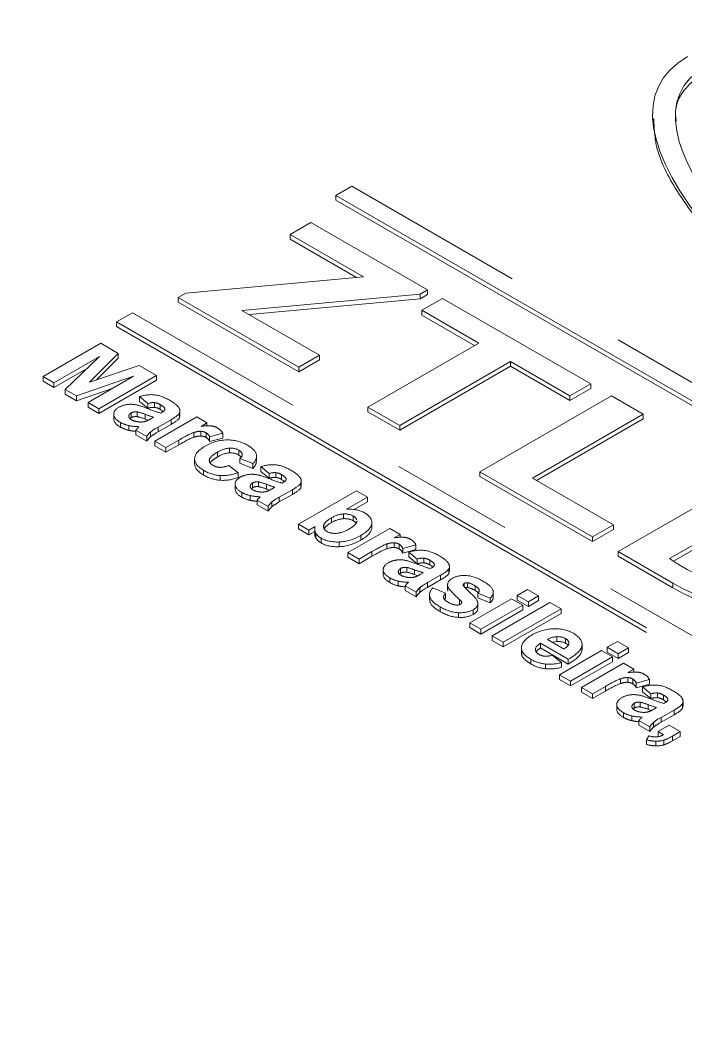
# Model space of a CAD drawing. Header units: millimetres. Extents: x 5 to 415, y 5 to 292.
# Drawn here: x 47.18 to 54.08, y 39.6 to 50.09 of the extents above; entities that cross this region are included whole.
import ezdxf

# ---------------------------------------------------------------- set-up
doc = ezdxf.new("R2010")
doc.units = ezdxf.units.MM
doc.linetypes.add('PHANTOM', pattern=[12.7, 6.35, -1.27, 1.27, -1.27, 1.27, -1.27])

msp = doc.modelspace()

# ---------------------------------------------------------------- linework, layer by layer
at = {"color": 7, "linetype": 'PHANTOM', "lineweight": 0}
for p, q in [((53.73965, 49.11958), (53.73965, 49.05834)), ((50.61765, 48.3656), (50.45292, 48.2705)), ((63.27994, 41.05581), (50.61765, 48.3656)), ((50.45292, 48.2705), (50.45292, 48.22151)), ((50.45292, 48.2705), (63.11521, 40.96072)), ((50.45292, 48.22151), (63.11521, 40.91172)), ((50.19442, 47.9894), (49.97913, 47.86512)), ((51.40517, 47.29045), (50.19442, 47.9894)), ((49.97913, 47.86512), (50.74072, 47.42547)), ((49.97913, 47.86512), (49.97913, 47.81613)), ((49.97913, 47.81613), (50.6676, 47.41868)), ((50.74072, 47.42547), (48.89487, 47.25419)), ((48.89487, 47.25419), (48.81662, 47.20902)), ((48.81662, 47.20902), (50.06807, 46.48658)), ((48.81662, 47.20902), (48.81662, 47.16003)), ((49.47849, 47.07552), (51.32692, 47.24528)), ((51.32692, 47.24528), (51.40517, 47.29045)), ((51.32692, 47.24528), (51.32692, 47.19629)), ((51.32692, 47.19629), (51.40517, 47.24146)), ((51.40517, 47.29045), (51.40517, 47.24146)), ((48.81662, 47.16003), (50.06807, 46.43758)), ((49.55171, 47.03325), (51.32692, 47.19629)), ((51.5597, 47.20124), (51.34442, 47.07696)), ((53.09716, 46.31368), (51.5597, 47.20124)), ((48.34252, 47.05219), (48.17779, 46.9571)), ((61.00481, 39.74241), (48.34252, 47.05219)), ((50.28337, 46.61087), (49.47849, 47.07552)), ((51.34442, 47.07696), (51.93508, 46.73598)), ((51.34442, 47.07696), (51.34442, 47.02797)), ((51.34442, 47.02797), (51.89264, 46.71148)), ((48.17779, 46.9571), (48.17779, 46.9081)), ((48.17779, 46.9571), (60.84008, 39.64731)), ((48.17779, 46.9081), (60.84008, 39.59832)), ((48.01326, 46.7351), (47.41358, 46.38891)), ((48.19465, 46.63039), (48.01326, 46.7351)), ((51.93508, 46.73598), (50.78556, 46.07238)), ((47.52608, 46.32396), (47.99815, 46.59648)), ((47.99815, 46.59648), (47.64485, 46.2554)), ((47.8944, 46.33138), (48.19465, 46.63039)), ((47.96874, 46.35642), (48.19465, 46.58139)), ((48.19465, 46.63039), (48.19465, 46.58139)), ((50.06807, 46.48658), (50.28337, 46.61087)), ((50.28337, 46.61087), (50.28337, 46.56187)), ((47.52608, 46.27497), (47.87192, 46.47462)), ((48.41111, 46.50543), (47.8944, 46.33138)), ((48.59291, 46.40048), (48.41111, 46.50543)), ((50.06807, 46.43758), (50.28337, 46.56187)), ((50.06807, 46.48658), (50.06807, 46.43758)), ((51.1153, 45.88202), (52.26481, 46.54563)), ((51.1153, 45.83303), (52.26481, 46.49663)), ((52.26481, 46.54563), (52.88188, 46.1894)), ((52.26481, 46.54563), (52.26481, 46.49663)), ((52.26481, 46.49663), (52.88188, 46.14041)), ((47.41358, 46.38891), (47.52608, 46.32396)), ((47.41358, 46.38891), (47.41358, 46.33992)), ((47.76153, 46.18804), (48.3528, 46.39174)), ((48.3528, 46.39174), (47.88074, 46.11922)), ((47.99322, 46.05429), (48.59291, 46.40048)), ((48.59291, 46.40048), (48.59291, 46.35148)), ((47.41358, 46.33992), (47.52608, 46.27497)), ((47.52608, 46.32396), (47.52608, 46.27497)), ((47.76153, 46.13905), (48.14233, 46.27024)), ((47.99322, 46.00529), (48.59291, 46.35148)), ((52.88188, 46.1894), (53.09716, 46.31368)), ((52.88188, 46.14041), (53.09716, 46.26469)), ((53.09716, 46.31368), (53.09716, 46.26469)), ((47.64485, 46.2554), (47.76153, 46.18804)), ((47.64485, 46.2554), (47.64485, 46.20641)), ((47.64485, 46.20641), (47.76153, 46.13905)), ((47.76153, 46.18804), (47.76153, 46.13905)), ((48.41511, 46.18103), (48.50064, 46.10988)), ((48.41511, 46.18103), (48.41511, 46.13203)), ((53.31269, 46.18926), (51.94789, 45.40138)), ((52.88188, 46.1894), (52.88188, 46.14041)), ((53.64243, 45.99891), (53.31269, 46.18926)), ((47.88074, 46.11922), (47.99322, 46.05429)), ((47.88074, 46.11922), (47.88074, 46.07023)), ((47.88074, 46.07023), (47.99322, 46.00529)), ((47.99322, 46.05429), (47.99322, 46.00529)), ((48.41511, 46.13203), (48.50064, 46.06089)), ((48.50064, 46.10988), (48.50064, 46.06089)), ((48.57077, 46.11825), (48.57077, 46.06926)), ((48.63084, 46.09759), (48.63084, 46.0486)), ((50.78556, 46.07238), (51.1153, 45.88202)), ((50.78556, 46.07238), (50.78556, 46.02339)), ((48.14776, 45.99571), (48.14776, 45.94672)), ((48.32807, 45.96272), (48.31711, 45.9527)), ((48.32807, 46.01171), (48.32807, 45.96272)), ((48.39106, 46.0221), (48.39106, 45.9731)), ((48.47363, 45.99748), (48.47363, 45.94849)), ((48.50645, 45.93656), (48.47363, 45.94849)), ((48.53833, 45.95401), (48.56123, 45.96723)), ((49.00864, 45.9696), (48.57428, 45.71885)), ((48.63084, 46.0486), (48.66101, 46.02703)), ((48.64751, 46.01703), (48.63607, 46.01043)), ((48.83009, 46.00965), (48.83009, 45.96066)), ((48.83009, 45.96066), (48.83293, 45.98159)), ((48.8351, 45.98149), (48.8351, 46.03048)), ((49.11539, 45.90798), (49.00864, 45.9696)), ((50.78556, 46.02339), (51.1153, 45.83303)), ((52.49293, 45.33532), (53.64243, 45.99891)), ((52.53536, 45.31082), (53.64243, 45.94992)), ((53.64243, 45.99891), (53.64243, 45.94992)), ((48.21724, 45.91369), (48.21724, 45.86469)), ((48.30316, 45.88052), (48.30316, 45.83153)), ((48.60712, 45.86464), (48.74256, 45.94138)), ((48.60712, 45.81565), (48.74256, 45.89239)), ((48.60712, 45.86464), (48.60712, 45.81565)), ((48.74256, 45.94138), (48.74256, 45.89239)), ((49.05369, 45.87236), (49.11539, 45.90798)), ((49.11539, 45.90798), (49.11539, 45.87784)), ((51.1153, 45.88202), (51.1153, 45.83303)), ((48.37682, 45.83284), (48.4907, 45.7671)), ((48.37682, 45.83284), (48.37682, 45.78385)), ((48.37682, 45.78385), (48.4907, 45.71811)), ((48.4907, 45.7671), (48.4907, 45.71811)), ((48.52824, 45.81265), (48.52824, 45.76366)), ((48.97872, 45.80843), (48.97872, 45.75943)), ((49.05316, 45.8209), (49.05316, 45.77191)), ((49.10737, 45.80492), (49.10737, 45.75593)), ((49.1426, 45.76298), (49.27835, 45.8002)), ((49.1426, 45.76298), (49.1426, 45.71399)), ((49.1426, 45.71399), (49.27835, 45.75121)), ((49.27835, 45.8002), (49.27835, 45.75121)), ((48.57428, 45.71885), (48.68929, 45.65246)), ((48.57428, 45.71885), (48.57428, 45.66986)), ((48.57428, 45.66986), (48.68929, 45.60347)), ((48.68929, 45.65246), (48.82347, 45.72992)), ((48.68929, 45.60347), (48.82347, 45.68093)), ((48.68929, 45.65246), (48.68929, 45.60347)), ((48.82347, 45.72992), (48.82347, 45.68093)), ((49.34817, 45.64642), (49.34817, 45.59743)), ((48.98703, 45.5386), (48.98703, 45.48961)), ((49.22332, 45.60387), (49.22332, 45.55487)), ((49.44639, 45.62389), (49.44639, 45.5749)), ((49.44639, 45.5749), (49.47137, 45.55472)), ((49.45664, 45.53914), (49.59049, 45.4854)), ((49.45664, 45.53914), (49.45664, 45.49015)), ((49.62987, 45.51008), (49.62987, 45.57132)), ((49.43762, 45.39053), (49.34369, 45.46683)), ((49.45664, 45.49015), (49.59049, 45.43641)), ((49.59049, 45.4854), (49.59049, 45.43641)), ((49.67406, 45.45425), (49.75959, 45.38311)), ((49.67406, 45.45425), (49.67406, 45.40526)), ((49.07903, 45.41618), (49.07903, 45.36719)), ((49.25257, 45.36179), (49.25257, 45.31279)), ((49.43762, 45.39053), (49.43762, 45.34154)), ((49.67406, 45.40526), (49.75959, 45.33412)), ((49.75959, 45.38311), (49.75959, 45.33412)), ((49.82972, 45.39148), (49.82972, 45.34249)), ((49.88978, 45.37081), (49.88978, 45.32182)), ((49.88978, 45.32182), (49.91996, 45.30026)), ((51.94789, 45.40138), (51.94789, 45.35239)), ((51.94789, 45.40138), (53.11713, 44.72639)), ((51.94789, 45.35239), (53.11713, 44.6774)), ((53.33243, 44.85068), (52.49293, 45.33532)), ((54.74667, 45.36032), (53.38285, 44.573)), ((49.4067, 45.26894), (49.4067, 45.21994)), ((49.58701, 45.23594), (49.57606, 45.22592)), ((49.58701, 45.28494), (49.58701, 45.23594)), ((49.65, 45.29532), (49.65, 45.24633)), ((49.73258, 45.27071), (49.73258, 45.22171)), ((49.7654, 45.20979), (49.73258, 45.22171)), ((49.79728, 45.22723), (49.82018, 45.24045)), ((49.86607, 45.13787), (50.00151, 45.2146)), ((49.90646, 45.29026), (49.89502, 45.28365)), ((50.00151, 45.2146), (50.00151, 45.16561)), ((50.08903, 45.28288), (50.08903, 45.23389)), ((50.08903, 45.23389), (50.09188, 45.25481)), ((50.09405, 45.25471), (50.09405, 45.3037)), ((49.47618, 45.18691), (49.47618, 45.13792)), ((49.56211, 45.15375), (49.56211, 45.10476)), ((49.86607, 45.08888), (50.00151, 45.16561)), ((49.86607, 45.13787), (49.86607, 45.08888)), ((50.66588, 45.20378), (50.06619, 44.85759)), ((50.56489, 45.0127), (50.78088, 45.13739)), ((50.78088, 45.13739), (50.66588, 45.20378)), ((50.78088, 45.13739), (50.78088, 45.08839)), ((49.63576, 45.10607), (49.74965, 45.04032)), ((49.63576, 45.10607), (49.63576, 45.05708)), ((49.63576, 45.05708), (49.74965, 44.99133)), ((49.74965, 45.04032), (49.74965, 44.99133)), ((49.78718, 45.08588), (49.78718, 45.03689)), ((50.64217, 45.00832), (50.78088, 45.08839)), ((50.40696, 44.92251), (50.40696, 44.87352)), ((50.53195, 44.96304), (50.53195, 44.91404)), ((50.6328, 44.94188), (50.6328, 44.89289)), ((50.06619, 44.85759), (50.17294, 44.79597)), ((50.06619, 44.85759), (50.06619, 44.8086)), ((50.06619, 44.8086), (50.17294, 44.74697)), ((50.17294, 44.79597), (50.23675, 44.8328)), ((50.17294, 44.79597), (50.17294, 44.74697)), ((50.23301, 44.81309), (50.23301, 44.75185)), ((51.01271, 44.81268), (50.57835, 44.56193)), ((50.66902, 44.88293), (50.66884, 44.89145)), ((50.8255, 44.86579), (50.8255, 44.8168)), ((51.11946, 44.75105), (51.01271, 44.81268)), ((53.11713, 44.72639), (53.33243, 44.85068)), ((53.11713, 44.6774), (53.33243, 44.80169)), ((53.33243, 44.85068), (53.33243, 44.80169)), ((50.17294, 44.74697), (50.23301, 44.78165)), ((50.24421, 44.76497), (50.24421, 44.71598)), ((50.29914, 44.71183), (50.29914, 44.66283)), ((50.71243, 44.74051), (50.71243, 44.69152)), ((51.05775, 44.71543), (51.11946, 44.75105)), ((51.11946, 44.75105), (51.11946, 44.72091)), ((53.11713, 44.72639), (53.11713, 44.6774)), ((54.36667, 44.76024), (53.9158, 44.49995)), ((54.36667, 44.71125), (53.95594, 44.47413)), ((50.48788, 44.67218), (50.48788, 44.62319)), ((50.98279, 44.6515), (50.98279, 44.60251)), ((51.05723, 44.66398), (51.05723, 44.61498)), ((51.11144, 44.648), (51.11144, 44.59901)), ((51.14667, 44.60606), (51.28242, 44.64328)), ((51.14667, 44.60606), (51.14667, 44.55707)), ((51.14667, 44.55707), (51.28242, 44.59429)), ((51.28242, 44.64328), (51.28242, 44.59429)), ((50.57835, 44.56193), (50.69335, 44.49554)), ((50.57835, 44.56193), (50.57835, 44.51293)), ((50.57835, 44.51293), (50.69335, 44.44654)), ((50.69335, 44.49554), (50.82753, 44.573)), ((50.69335, 44.44654), (50.82753, 44.524)), ((50.69335, 44.49554), (50.69335, 44.44654)), ((50.82753, 44.573), (50.82753, 44.524)), ((51.21179, 44.56654), (51.29732, 44.4954)), ((51.21179, 44.56654), (51.21179, 44.51755)), ((51.21179, 44.51755), (51.29732, 44.4464)), ((51.29732, 44.4954), (51.29732, 44.4464)), ((51.36745, 44.50376), (51.36745, 44.45477)), ((51.42751, 44.4831), (51.42751, 44.43411)), ((53.38285, 44.573), (53.95099, 44.24501)), ((53.38285, 44.573), (53.38285, 44.524)), ((53.38285, 44.524), (53.95099, 44.19602)), ((50.94443, 44.38122), (50.94443, 44.33223)), ((51.12475, 44.39722), (51.12475, 44.34823)), ((51.18773, 44.40761), (51.18773, 44.35862)), ((51.27031, 44.38299), (51.27031, 44.334)), ((51.42751, 44.43411), (51.45769, 44.41255)), ((51.44419, 44.40255), (51.43275, 44.39594)), ((51.62676, 44.39517), (51.62676, 44.34617)), ((51.63178, 44.367), (51.63178, 44.41599)), ((51.01391, 44.2992), (51.01391, 44.2502)), ((51.12475, 44.34823), (51.11379, 44.33821)), ((51.30313, 44.32208), (51.27031, 44.334)), ((51.33501, 44.33952), (51.35791, 44.35274)), ((51.4038, 44.25016), (51.53924, 44.32689)), ((51.4038, 44.20116), (51.53924, 44.2779)), ((51.53924, 44.32689), (51.53924, 44.2779)), ((51.62676, 44.34617), (51.62961, 44.3671)), ((51.09984, 44.26603), (51.09984, 44.21704)), ((51.17349, 44.21836), (51.28738, 44.15261)), ((51.17349, 44.21836), (51.17349, 44.16936)), ((51.17349, 44.16936), (51.28738, 44.10362)), ((51.32491, 44.19817), (51.32491, 44.14917)), ((51.4038, 44.25016), (51.4038, 44.20116)), ((51.59233, 44.14003), (51.45931, 44.19651)), ((51.6125, 44.23522), (51.6125, 44.17398)), ((51.61589, 44.20897), (51.61589, 44.15998)), ((51.82007, 44.24794), (51.82007, 44.19895)), ((51.89791, 44.21769), (51.89791, 44.16869)), ((52.44186, 44.17852), (52.33547, 44.11711)), ((52.55688, 44.11213), (52.44186, 44.17852)), ((53.95099, 44.24501), (53.95099, 44.19602)), ((51.28738, 44.15261), (51.28738, 44.10362)), ((51.42512, 44.13272), (51.42512, 44.07148)), ((51.42803, 44.07764), (51.42921, 44.05205)), ((51.42921, 44.10104), (51.42921, 44.05205)), ((51.58052, 44.07668), (51.59233, 44.09104)), ((51.59233, 44.14003), (51.59233, 44.09104)), ((51.73639, 44.07476), (51.73639, 44.02577)), ((52.27654, 44.08309), (51.84218, 43.83233)), ((51.92744, 44.14018), (52.05584, 44.08911)), ((51.92744, 44.14018), (51.92744, 44.09118)), ((51.92744, 44.09118), (52.05584, 44.04012)), ((52.05584, 44.08911), (52.05584, 44.04012)), ((52.08588, 44.0963), (52.08588, 44.15754)), ((52.39156, 44.01669), (52.27654, 44.08309)), ((52.33547, 44.11711), (52.33547, 44.06811)), ((52.33547, 44.11711), (52.45049, 44.05071)), ((52.33547, 44.06811), (52.45049, 44.00171)), ((52.45049, 44.05071), (52.55688, 44.11213)), ((52.45049, 44.00171), (52.55688, 44.06313)), ((52.55688, 44.11213), (52.55688, 44.06313)), ((51.53391, 43.99901), (51.53391, 43.95002)), ((51.87728, 43.96892), (51.87728, 43.91993)), ((51.92712, 43.97722), (51.92712, 44.03846)), ((51.95719, 43.76594), (52.39156, 44.01669)), ((51.95719, 43.71694), (52.39156, 43.9677)), ((52.67481, 44.04405), (52.07513, 43.69786)), ((52.19014, 43.63146), (52.78983, 43.97765)), ((52.39156, 44.01669), (52.39156, 43.9677)), ((52.45049, 44.05071), (52.45049, 44.00171)), ((52.78983, 43.97765), (52.67481, 44.04405)), ((52.78983, 43.97765), (52.78983, 43.92865)), ((51.72449, 43.93848), (51.72449, 43.88949)), ((52.19014, 43.58246), (52.78983, 43.92865)), ((51.84218, 43.83233), (51.95719, 43.76594)), ((51.84218, 43.83233), (51.84218, 43.78334)), ((51.84218, 43.78334), (51.95719, 43.71694)), ((51.95719, 43.76594), (51.95719, 43.71694)), ((52.07513, 43.69786), (52.07513, 43.64886)), ((52.07513, 43.69786), (52.19014, 43.63146)), ((52.07513, 43.64886), (52.19014, 43.58246)), ((52.64883, 43.66037), (52.8207, 43.56116)), ((52.74744, 43.64039), (52.69831, 43.63181)), ((52.74744, 43.68938), (52.74744, 43.64039)), ((52.8371, 43.66936), (52.8371, 43.62037)), ((53.37408, 43.64036), (53.26769, 43.57895)), ((53.4891, 43.57397), (53.37408, 43.64036)), ((52.19014, 43.63146), (52.19014, 43.58246)), ((52.37878, 43.57949), (52.37878, 43.51825)), ((52.57637, 43.62096), (52.86464, 43.45454)), ((52.57637, 43.62096), (52.57637, 43.57197)), ((52.57637, 43.57197), (52.86464, 43.40555)), ((53.20876, 43.54493), (52.7744, 43.29417)), ((53.00716, 43.59877), (53.00716, 43.54978)), ((53.00776, 43.55406), (53.00776, 43.6153)), ((53.32378, 43.47853), (53.20876, 43.54493)), ((53.26769, 43.57895), (53.26769, 43.52995)), ((53.26769, 43.57895), (53.38271, 43.51255)), ((53.38271, 43.51255), (53.4891, 43.57397)), ((53.4891, 43.57397), (53.4891, 43.52497)), ((52.4755, 43.45544), (52.4755, 43.40645)), ((52.79359, 43.42061), (52.69797, 43.49788)), ((52.86464, 43.45454), (52.86464, 43.40555)), ((52.88942, 43.22778), (53.32378, 43.47853)), ((52.88942, 43.17878), (53.32378, 43.42954)), ((53.26769, 43.52995), (53.38271, 43.46355)), ((53.32378, 43.47853), (53.32378, 43.42954)), ((53.38271, 43.46355), (53.4891, 43.52497)), ((53.38271, 43.51255), (53.38271, 43.46355)), ((52.62779, 43.40557), (52.62779, 43.35658)), ((52.79359, 43.42061), (52.79359, 43.37162)), ((53.43683, 43.41326), (53.00247, 43.16251)), ((53.54357, 43.35164), (53.43683, 43.41326)), ((53.48187, 43.31602), (53.54357, 43.35164)), ((53.54357, 43.35164), (53.54357, 43.3215)), ((52.7744, 43.29417), (52.88942, 43.22778)), ((52.7744, 43.29417), (52.7744, 43.24518)), ((52.7744, 43.24518), (52.88942, 43.17878)), ((52.88942, 43.22778), (52.88942, 43.17878)), ((53.4069, 43.25209), (53.4069, 43.2031)), ((53.48135, 43.26456), (53.48135, 43.21557)), ((53.53556, 43.24859), (53.53556, 43.19959)), ((53.57078, 43.20665), (53.70653, 43.24387)), ((53.70653, 43.24387), (53.70653, 43.19487)), ((53.00247, 43.16251), (53.11747, 43.09612)), ((53.00247, 43.16251), (53.00247, 43.11352)), ((53.11747, 43.09612), (53.25165, 43.17358)), ((53.11747, 43.04713), (53.25165, 43.12459)), ((53.25165, 43.17358), (53.25165, 43.12459)), ((53.57078, 43.20665), (53.57078, 43.15765)), ((53.57078, 43.15765), (53.70653, 43.19487)), ((53.63592, 43.16712), (53.72145, 43.09598)), ((53.63592, 43.16712), (53.63592, 43.11812)), ((53.63592, 43.11812), (53.72145, 43.04698)), ((53.00247, 43.11352), (53.11747, 43.04713)), ((53.11747, 43.09612), (53.11747, 43.04713)), ((53.72145, 43.09598), (53.72145, 43.04698)), ((53.79158, 43.10434), (53.79158, 43.05535)), ((53.85165, 43.08368), (53.85165, 43.03469)), ((53.85165, 43.03469), (53.88182, 43.01312)), ((54.05591, 42.96758), (54.05591, 43.01657)), ((53.36857, 42.9818), (53.36857, 42.93281)), ((53.54888, 42.94881), (53.53792, 42.93879)), ((53.54888, 42.9978), (53.54888, 42.94881)), ((53.61187, 43.00819), (53.61187, 42.95919)), ((53.69444, 42.98357), (53.69444, 42.93458)), ((53.72726, 42.92265), (53.69444, 42.93458)), ((53.75914, 42.9401), (53.78204, 42.95332)), ((53.82793, 42.85073), (53.96337, 42.92747)), ((53.86832, 43.00312), (53.85688, 42.99652)), ((53.96337, 42.92747), (53.96337, 42.87848)), ((54.05089, 42.99574), (54.05089, 42.94675)), ((54.05089, 42.94675), (54.05374, 42.96768)), ((53.43805, 42.89978), (53.43805, 42.85078)), ((53.52397, 42.86661), (53.52397, 42.81762)), ((53.59763, 42.81894), (53.71151, 42.75319)), ((53.59763, 42.81894), (53.59763, 42.76994)), ((53.82793, 42.80174), (53.96337, 42.87848)), ((53.82793, 42.85073), (53.82793, 42.80174)), ((53.59763, 42.76994), (53.71151, 42.7042)), ((53.71151, 42.75319), (53.71151, 42.7042)), ((53.74905, 42.79875), (53.74905, 42.74975)), ((53.91195, 42.77015), (53.79704, 42.70381)), ((53.79704, 42.70381), (53.85279, 42.67163)), ((53.79704, 42.70381), (53.79704, 42.65482)), ((54.02695, 42.70376), (53.91195, 42.77015)), ((53.94472, 42.65628), (54.02695, 42.70376)), ((54.02695, 42.70376), (54.02695, 42.65476)), ((53.70139, 42.65942), (53.67641, 42.61902)), ((53.67641, 42.61902), (53.67641, 42.57003)), ((53.77323, 42.60472), (53.77323, 42.55573)), ((53.85744, 42.61575), (53.85744, 42.56676)), ((53.94472, 42.65628), (53.94472, 42.60729)), ((53.94472, 42.60729), (54.02695, 42.65476))]:
    msp.add_line(p, q, dxfattribs=at)
at = {"color": 8, "linetype": 'PHANTOM', "lineweight": 0}
for p, q in [((49.14014, 45.52583), (49.14014, 45.50787)), ((50.32837, 44.85262), (50.32837, 44.81713)), ((51.78376, 44.24198), (51.78376, 44.2088)), ((51.93984, 44.17784), (51.93984, 44.16257))]:
    msp.add_line(p, q, dxfattribs=at)
at = {"color": 7, "linetype": 'PHANTOM', "lineweight": 0}
for points, knots in [([(78.59791, 41.29013), (78.57955, 41.43327), (78.52747, 41.83931), (78.37264, 42.50375), (78.13914, 43.28171), (77.84052, 44.05209), (77.48117, 44.81354), (77.06065, 45.56433), (76.58003, 46.30275), (76.04022, 47.02708), (75.4424, 47.73557), (74.78793, 48.42652), (74.07833, 49.09827), (73.31531, 49.74925), (72.50068, 50.37794), (71.63638, 50.98294), (70.72445, 51.5629), (69.76703, 52.11656), (68.76634, 52.64274), (67.72469, 53.14034), (66.64443, 53.60833), (65.52797, 54.04575), (64.37782, 54.45171), (63.19653, 54.82537), (61.98671, 55.16599), (60.75102, 55.47285), (59.49219, 55.74534), (58.21299, 55.9829), (56.91623, 56.18505), (55.60474, 56.35137), (54.28141, 56.48153), (52.94914, 56.57525), (51.61084, 56.63234), (50.26946, 56.6527), (48.92793, 56.63626), (47.58919, 56.58308), (46.25618, 56.49326), (44.93182, 56.36698), (43.61902, 56.20452), (42.32065, 56.00619), (41.03955, 55.77241), (39.77853, 55.50365), (38.54035, 55.20047), (37.32774, 54.86347), (36.14335, 54.49334), (34.98978, 54.09083), (33.86963, 53.65673), (32.78516, 53.19202), (31.73959, 52.69716), (30.87054, 52.24667), (30.35913, 51.95634), (30.16971, 51.84881)], [0, 0, 0, 0, 0.01111268, 0.03152273, 0.051964, 0.07244816, 0.09298279, 0.11357118, 0.13421268, 0.15490348, 0.17563762, 0.19640797, 0.2172071, 0.23802792, 0.25886408, 0.27971019, 0.30056186, 0.32141555, 0.34226807, 0.36311776, 0.38396353, 0.40480468, 0.42564089, 0.44647209, 0.46729837, 0.48811999, 0.5089373, 0.52975073, 0.55056075, 0.57136788, 0.59217264, 0.61297559, 0.63377729, 0.6545783, 0.67537919, 0.69618044, 0.71698254, 0.73778605, 0.75859154, 0.7793996, 0.80021079, 0.82102565, 0.84184474, 0.86266856, 0.88349756, 0.90433214, 0.9251726, 0.9460191, 0.96687162, 0.98772987, 1, 1, 1, 1]), ([(54.2835, 49.55639), (54.20228, 49.49303), (54.02937, 49.35815), (53.9665, 49.16724), (53.98229, 49.06069), (53.98504, 49.0421)], [0, 0, 0, 0, 0.42236987, 0.89921814, 1, 1, 1, 1]), ([(53.75248, 49.06484), (53.75554, 48.97951), (53.76438, 48.73348), (53.97586, 48.31167), (54.21996, 47.99323), (54.35177, 47.82127)], [0, 0, 0, 0, 0.196320893, 0.56600955, 1, 1, 1, 1]), ([(48.30316, 45.83153), (48.32186, 45.82772), (48.34592, 45.82281), (48.37119, 45.82183), (48.37682, 45.82161)], [0, 0, 0, 0, 0.7775648, 1, 1, 1, 1]), ([(49.14788, 45.49391), (49.14824, 45.49475), (49.15202, 45.50345), (49.17647, 45.52503), (49.20459, 45.54294), (49.22332, 45.55487)], [0, 0, 0, 0, 0.034429985, 0.356572225, 1, 1, 1, 1]), ([(49.59049, 45.43641), (49.60664, 45.4549), (49.62892, 45.48044), (49.62733, 45.50849), (49.62689, 45.51623)], [0, 0, 0, 0, 0.72445379, 1, 1, 1, 1]), ([(49.56211, 45.10476), (49.58081, 45.10094), (49.60486, 45.09604), (49.63014, 45.09505), (49.63576, 45.09483)], [0, 0, 0, 0, 0.7775648, 1, 1, 1, 1]), ([(50.66094, 44.86885), (50.66085, 44.86904), (50.65652, 44.8784), (50.64453, 44.88572), (50.6328, 44.89289)], [0, 0, 0, 0, 0.0202996, 1, 1, 1, 1]), ([(50.23497, 44.75793), (50.23439, 44.75352), (50.2325, 44.7393), (50.23943, 44.7255), (50.24421, 44.71598)], [0, 0, 0, 0, 0.3106127, 1, 1, 1, 1]), ([(51.09984, 44.21704), (51.11854, 44.21323), (51.14259, 44.20832), (51.16787, 44.20734), (51.17349, 44.20712)], [0, 0, 0, 0, 0.777564801, 1, 1, 1, 1]), ([(51.79391, 44.19712), (51.79664, 44.19782), (51.80488, 44.19994), (51.81398, 44.19935), (51.82007, 44.19895)], [0, 0, 0, 0, 0.33103882, 1, 1, 1, 1]), ([(51.89791, 44.16869), (51.91031, 44.1618), (51.92361, 44.15439), (51.92968, 44.14465), (51.9301, 44.14399)], [0, 0, 0, 0, 0.93201433, 1, 1, 1, 1]), ([(52.05584, 44.04012), (52.06922, 44.05551), (52.08663, 44.07553), (52.08394, 44.09733), (52.08332, 44.10238)], [0, 0, 0, 0, 0.76843156, 1, 1, 1, 1]), ([(51.87728, 43.91993), (51.88636, 43.92578), (51.90376, 43.93698), (51.92342, 43.95855), (51.9246, 43.97465), (51.92525, 43.98348)], [0, 0, 0, 0, 0.33056346, 0.6327027, 1, 1, 1, 1]), ([(52.53437, 43.52987), (52.53636, 43.53508), (52.54257, 43.55132), (52.56269, 43.56361), (52.57637, 43.57197)], [0, 0, 0, 0, 0.32073444, 1, 1, 1, 1]), ([(52.86201, 43.59781), (52.86172, 43.5988), (52.85912, 43.60772), (52.84747, 43.61442), (52.8371, 43.62037)], [0, 0, 0, 0, 0.111129297, 1, 1, 1, 1]), ([(52.38138, 43.52436), (52.38085, 43.51795), (52.37917, 43.49778), (52.40483, 43.45425), (52.44793, 43.42509), (52.4755, 43.40645)], [0, 0, 0, 0, 0.14371161, 0.45231812, 1, 1, 1, 1]), ([(53.52397, 42.81762), (53.54267, 42.81381), (53.56673, 42.8089), (53.592, 42.80792), (53.59763, 42.8077)], [0, 0, 0, 0, 0.7775648, 1, 1, 1, 1])]:
    msp.add_open_spline(points, degree=3, knots=knots, dxfattribs=at)
for points in [[(50.19797, 51.9099), (45.31152, 51.9099), (40.42505, 50.83376), (36.69684, 48.68151)], [(63.6991, 48.68151), (59.97088, 50.83377), (55.0844, 51.90989), (50.19797, 51.9099)], [(50.19797, 51.79446), (45.36274, 51.79446), (40.52744, 50.72959), (36.83826, 48.59987)], [(50.19797, 51.74547), (45.36274, 51.74547), (40.52744, 50.68059), (36.83826, 48.55088)], [(63.55768, 48.59987), (59.8685, 50.72959), (55.03321, 51.79445), (50.19797, 51.79446)], [(63.55768, 48.55088), (59.8685, 50.68059), (55.03321, 51.74546), (50.19797, 51.74547)], [(54.10191, 49.71022), (53.52274, 49.37588), (53.66126, 48.69647), (54.35177, 47.87026)], [(54.2835, 49.60538), (53.77385, 49.31117), (53.91882, 48.68566), (54.56375, 47.91402)], [(48.56888, 46.19994), (48.51999, 46.20478), (48.46887, 46.19852), (48.41511, 46.18103)], [(48.7269, 46.14369), (48.67045, 46.17628), (48.61778, 46.19493), (48.56888, 46.19994)], [(48.2012, 46.07125), (48.16406, 46.04981), (48.1462, 46.02466), (48.14776, 45.99571)], [(48.28443, 46.09897), (48.25341, 46.09463), (48.22564, 46.08536), (48.2012, 46.07125)], [(48.37788, 46.09596), (48.34658, 46.10226), (48.31544, 46.10332), (48.28443, 46.09897)], [(48.49623, 46.0586), (48.44871, 46.07716), (48.40917, 46.08967), (48.37788, 46.09596)], [(48.63607, 46.01043), (48.60674, 46.01737), (48.55993, 46.03342), (48.49623, 46.0586)], [(48.50064, 46.10988), (48.52801, 46.11747), (48.55134, 46.12028), (48.57077, 46.11825)], [(48.50064, 46.06089), (48.52801, 46.06848), (48.55134, 46.07128), (48.57077, 46.06926)], [(48.57077, 46.11825), (48.59031, 46.11632), (48.61029, 46.10945), (48.63084, 46.09759)], [(48.57077, 46.06926), (48.59031, 46.06733), (48.61029, 46.06046), (48.63084, 46.0486)], [(48.63084, 46.09759), (48.66114, 46.08009), (48.67697, 46.06549), (48.6785, 46.0538)], [(48.6785, 46.0538), (48.67991, 46.04202), (48.66971, 46.02985), (48.64751, 46.01703)], [(48.82334, 46.06691), (48.81034, 46.08844), (48.77832, 46.11401), (48.7269, 46.14369)], [(48.83009, 46.00965), (48.8386, 46.02634), (48.83622, 46.04545), (48.82334, 46.06691)], [(48.14776, 45.99571), (48.14931, 45.96692), (48.17252, 45.9395), (48.21724, 45.91369)], [(48.14776, 45.94672), (48.14931, 45.91793), (48.17252, 45.89051), (48.21724, 45.86469)], [(48.32807, 46.01171), (48.31187, 46.00236), (48.30405, 45.99091), (48.30435, 45.9772)], [(48.30435, 45.9772), (48.30465, 45.96349), (48.31401, 45.95131), (48.33259, 45.94059)], [(48.39106, 46.0221), (48.36535, 46.02453), (48.3444, 46.02114), (48.32807, 46.01171)], [(48.39106, 45.9731), (48.36535, 45.97554), (48.3444, 45.97215), (48.32807, 45.96272)], [(48.47363, 45.99748), (48.43493, 46.01192), (48.40741, 46.02007), (48.39106, 46.0221)], [(48.47363, 45.94849), (48.43493, 45.96293), (48.40741, 45.97108), (48.39106, 45.9731)], [(48.56123, 45.96723), (48.54166, 45.97287), (48.51248, 45.98296), (48.47363, 45.99748)], [(48.47788, 45.92427), (48.49072, 45.92814), (48.51083, 45.93813), (48.53833, 45.95401)], [(48.74256, 45.94138), (48.79254, 45.97023), (48.82159, 45.99296), (48.83009, 46.00965)], [(48.74256, 45.89239), (48.79254, 45.92124), (48.82159, 45.94397), (48.83009, 45.96066)], [(48.21724, 45.91369), (48.24266, 45.89901), (48.27132, 45.88795), (48.30316, 45.88052)], [(48.21724, 45.86469), (48.24266, 45.85001), (48.27132, 45.83896), (48.30316, 45.83153)], [(48.30316, 45.88052), (48.33515, 45.87318), (48.37037, 45.86929), (48.4092, 45.86896)], [(48.33259, 45.94059), (48.35341, 45.92857), (48.37996, 45.92115), (48.41237, 45.91808)], [(48.3997, 45.85881), (48.38909, 45.84769), (48.38157, 45.83897), (48.37682, 45.83284)], [(48.4092, 45.86896), (48.4078, 45.86719), (48.40473, 45.8638), (48.3997, 45.85881)], [(48.41237, 45.91808), (48.43667, 45.91597), (48.45847, 45.91806), (48.47788, 45.92427)], [(48.52824, 45.81265), (48.54262, 45.8253), (48.56901, 45.84264), (48.60712, 45.86464)], [(49.16069, 45.87716), (49.13693, 45.88023), (49.10118, 45.87863), (49.05369, 45.87236)], [(49.22438, 45.8565), (49.2058, 45.86723), (49.18457, 45.87402), (49.16069, 45.87716)], [(49.27835, 45.8002), (49.26856, 45.82262), (49.25066, 45.84134), (49.22438, 45.8565)], [(48.4907, 45.7671), (48.50129, 45.78484), (48.51387, 45.80015), (48.52824, 45.81265)], [(48.4907, 45.71811), (48.50129, 45.73585), (48.51387, 45.75115), (48.52824, 45.76366)], [(48.52824, 45.76366), (48.54262, 45.77631), (48.56901, 45.79365), (48.60712, 45.81565)], [(48.82347, 45.72992), (48.89733, 45.77256), (48.94912, 45.79875), (48.97872, 45.80843)], [(48.82347, 45.68093), (48.89733, 45.72357), (48.94912, 45.74976), (48.97872, 45.75943)], [(48.97872, 45.80843), (49.00832, 45.8181), (49.03304, 45.82236), (49.05316, 45.8209)], [(48.97872, 45.75943), (49.00832, 45.76911), (49.03304, 45.77337), (49.05316, 45.77191)], [(49.05316, 45.8209), (49.07327, 45.81961), (49.09116, 45.81428), (49.10737, 45.80492)], [(49.05316, 45.77191), (49.07327, 45.77062), (49.09116, 45.76529), (49.10737, 45.75593)], [(49.10737, 45.80492), (49.124, 45.79532), (49.13574, 45.7813), (49.1426, 45.76298)], [(49.10737, 45.75593), (49.124, 45.74633), (49.13574, 45.7323), (49.1426, 45.71399)], [(49.09686, 45.66753), (49.02593, 45.62658), (48.98923, 45.58361), (48.98703, 45.5386)], [(49.32116, 45.73132), (49.24333, 45.73014), (49.16848, 45.70887), (49.09686, 45.66753)], [(49.22332, 45.60387), (49.26968, 45.63063), (49.3113, 45.64481), (49.34817, 45.64642)], [(49.53517, 45.67709), (49.47047, 45.71444), (49.39924, 45.73252), (49.32116, 45.73132)], [(49.34817, 45.64642), (49.38491, 45.64794), (49.41759, 45.64052), (49.44639, 45.62389)], [(49.62731, 45.58442), (49.61876, 45.61562), (49.58813, 45.64652), (49.53517, 45.67709)], [(48.98703, 45.5386), (48.98469, 45.4937), (49.01545, 45.45289), (49.07903, 45.41618)], [(49.14014, 45.52583), (49.14403, 45.54808), (49.1718, 45.57412), (49.22332, 45.60387)], [(49.22332, 45.55487), (49.26968, 45.58164), (49.3113, 45.59582), (49.34817, 45.59743)], [(49.34817, 45.59743), (49.38491, 45.59894), (49.41759, 45.59152), (49.44639, 45.5749)], [(49.44639, 45.62389), (49.4679, 45.61148), (49.47965, 45.59808), (49.48174, 45.58364)], [(49.48174, 45.58364), (49.48386, 45.56921), (49.47549, 45.55437), (49.45664, 45.53914)], [(49.59049, 45.4854), (49.62344, 45.52023), (49.63571, 45.55328), (49.62731, 45.58442)], [(48.98703, 45.48961), (48.98469, 45.44471), (49.01545, 45.4039), (49.07903, 45.36719)], [(49.17804, 45.4672), (49.14882, 45.48407), (49.13623, 45.50358), (49.14014, 45.52583)], [(49.25028, 45.44694), (49.22386, 45.44783), (49.19999, 45.45453), (49.17804, 45.4672)], [(49.34369, 45.46683), (49.30781, 45.45273), (49.27665, 45.44605), (49.25028, 45.44694)], [(49.82783, 45.47317), (49.77894, 45.47801), (49.72781, 45.47175), (49.67406, 45.45425)], [(49.98585, 45.41692), (49.9294, 45.44951), (49.87673, 45.46815), (49.82783, 45.47317)], [(49.07903, 45.41618), (49.13506, 45.38384), (49.19277, 45.36567), (49.25257, 45.36179)], [(49.07903, 45.36719), (49.13506, 45.33484), (49.19277, 45.31668), (49.25257, 45.31279)], [(49.25257, 45.36179), (49.3122, 45.35783), (49.37408, 45.3674), (49.43762, 45.39053)], [(49.25257, 45.31279), (49.3122, 45.30883), (49.37408, 45.31841), (49.43762, 45.34154)], [(49.46015, 45.34448), (49.42301, 45.32304), (49.40515, 45.29788), (49.4067, 45.26894)], [(49.54337, 45.37219), (49.51236, 45.36786), (49.48458, 45.35858), (49.46015, 45.34448)], [(49.63682, 45.36919), (49.60553, 45.37548), (49.57439, 45.37655), (49.54337, 45.37219)], [(49.75518, 45.33182), (49.70766, 45.35039), (49.66812, 45.3629), (49.63682, 45.36919)], [(49.89502, 45.28365), (49.86569, 45.29059), (49.81888, 45.30664), (49.75518, 45.33182)], [(49.75959, 45.38311), (49.78696, 45.39069), (49.81029, 45.3935), (49.82972, 45.39148)], [(49.75959, 45.33412), (49.78696, 45.3417), (49.81029, 45.34451), (49.82972, 45.34249)], [(49.82972, 45.39148), (49.84925, 45.38954), (49.86924, 45.38268), (49.88978, 45.37081)], [(49.82972, 45.34249), (49.84925, 45.34055), (49.86924, 45.33368), (49.88978, 45.32182)], [(49.88978, 45.37081), (49.92009, 45.35332), (49.93592, 45.33871), (49.93744, 45.32702)], [(49.93744, 45.32702), (49.93886, 45.31525), (49.92866, 45.30308), (49.90646, 45.29026)], [(50.08229, 45.34013), (50.06929, 45.36166), (50.03727, 45.38723), (49.98585, 45.41692)], [(50.08903, 45.28288), (50.09755, 45.29957), (50.09517, 45.31867), (50.08229, 45.34013)], [(49.4067, 45.26894), (49.40826, 45.24015), (49.43147, 45.21273), (49.47618, 45.18691)], [(49.4067, 45.21994), (49.40826, 45.19116), (49.43147, 45.16373), (49.47618, 45.13792)], [(49.58701, 45.28494), (49.57082, 45.27559), (49.563, 45.26413), (49.5633, 45.25043)], [(49.5633, 45.25043), (49.5636, 45.23672), (49.57296, 45.22454), (49.59154, 45.21381)], [(49.65, 45.29532), (49.62429, 45.29775), (49.60335, 45.29437), (49.58701, 45.28494)], [(49.65, 45.24633), (49.62429, 45.24876), (49.60335, 45.24537), (49.58701, 45.23594)], [(49.59154, 45.21381), (49.61236, 45.20179), (49.6389, 45.19437), (49.67132, 45.1913)], [(49.73258, 45.27071), (49.69387, 45.28515), (49.66635, 45.2933), (49.65, 45.29532)], [(49.73258, 45.22171), (49.69387, 45.23616), (49.66635, 45.2443), (49.65, 45.24633)], [(49.82018, 45.24045), (49.8006, 45.2461), (49.77143, 45.25618), (49.73258, 45.27071)], [(49.73682, 45.19749), (49.74966, 45.20136), (49.76977, 45.21135), (49.79728, 45.22723)], [(50.00151, 45.2146), (50.05148, 45.24345), (50.08053, 45.26618), (50.08903, 45.28288)], [(50.00151, 45.16561), (50.05148, 45.19446), (50.08053, 45.21719), (50.08903, 45.23389)], [(49.47618, 45.18691), (49.50161, 45.17223), (49.53026, 45.16118), (49.56211, 45.15375)], [(49.47618, 45.13792), (49.50161, 45.12324), (49.53026, 45.11218), (49.56211, 45.10476)], [(49.56211, 45.15375), (49.5941, 45.1464), (49.62931, 45.14251), (49.66815, 45.14219)], [(49.65864, 45.13203), (49.64804, 45.12091), (49.64051, 45.11219), (49.63576, 45.10607)], [(49.66815, 45.14219), (49.66675, 45.14042), (49.66368, 45.13703), (49.65864, 45.13203)], [(49.67132, 45.1913), (49.69561, 45.1892), (49.71742, 45.19129), (49.73682, 45.19749)], [(49.78718, 45.08588), (49.80157, 45.09853), (49.82795, 45.11587), (49.86607, 45.13787)], [(49.74965, 45.04032), (49.76024, 45.05806), (49.77281, 45.07337), (49.78718, 45.08588)], [(49.74965, 44.99133), (49.76024, 45.00907), (49.77281, 45.02438), (49.78718, 45.03689)], [(49.78718, 45.03689), (49.80157, 45.04953), (49.82795, 45.06687), (49.86607, 45.08888)], [(50.75151, 44.97491), (50.70289, 45.00298), (50.64073, 45.0155), (50.56489, 45.0127)], [(50.40696, 44.92251), (50.362, 44.89655), (50.3359, 44.87325), (50.32837, 44.85262)], [(50.53195, 44.96304), (50.49213, 44.96119), (50.45066, 44.94774), (50.40696, 44.92251)], [(50.53195, 44.91404), (50.49213, 44.9122), (50.45066, 44.89874), (50.40696, 44.87352)], [(50.6328, 44.94188), (50.60528, 44.95777), (50.5716, 44.9648), (50.53195, 44.96304)], [(50.6328, 44.89289), (50.60528, 44.90878), (50.5716, 44.91581), (50.53195, 44.91404)], [(50.66864, 44.90145), (50.66506, 44.91666), (50.65313, 44.93014), (50.6328, 44.94188)], [(50.8255, 44.86579), (50.82895, 44.90797), (50.80447, 44.94434), (50.75151, 44.97491)], [(50.23675, 44.8328), (50.22993, 44.80868), (50.23246, 44.78611), (50.24421, 44.76497)], [(50.32837, 44.85262), (50.31777, 44.82342), (50.32897, 44.79939), (50.36209, 44.78027)], [(50.40696, 44.87352), (50.362, 44.84756), (50.3359, 44.82426), (50.32837, 44.80362)], [(50.45946, 44.76163), (50.499, 44.76378), (50.54215, 44.77837), (50.58877, 44.80529)], [(50.58877, 44.80529), (50.63834, 44.8339), (50.66514, 44.85986), (50.66902, 44.88293)], [(50.71243, 44.74051), (50.7842, 44.78195), (50.82189, 44.82371), (50.8255, 44.86579)], [(50.71243, 44.69152), (50.7842, 44.73296), (50.82189, 44.77471), (50.8255, 44.8168)], [(50.24421, 44.76497), (50.25595, 44.74385), (50.27427, 44.72619), (50.29914, 44.71183)], [(50.24421, 44.71598), (50.25595, 44.69485), (50.27427, 44.67719), (50.29914, 44.66283)], [(50.29914, 44.71183), (50.34959, 44.68271), (50.41246, 44.66946), (50.48788, 44.67218)], [(50.36209, 44.78027), (50.38737, 44.76567), (50.41992, 44.75946), (50.45946, 44.76163)], [(50.48788, 44.67218), (50.5633, 44.67492), (50.6383, 44.69772), (50.71243, 44.74051)], [(50.48788, 44.62319), (50.5633, 44.62592), (50.6383, 44.64873), (50.71243, 44.69152)], [(51.16475, 44.72024), (51.14099, 44.72331), (51.10524, 44.7217), (51.05775, 44.71543)], [(51.22845, 44.69958), (51.20987, 44.71031), (51.18864, 44.71709), (51.16475, 44.72024)], [(51.28242, 44.64328), (51.27263, 44.6657), (51.25473, 44.68441), (51.22845, 44.69958)], [(50.29914, 44.66283), (50.34959, 44.63371), (50.41246, 44.62047), (50.48788, 44.62319)], [(50.82753, 44.573), (50.9014, 44.61564), (50.95319, 44.64183), (50.98279, 44.6515)], [(50.82753, 44.524), (50.9014, 44.56664), (50.95319, 44.59284), (50.98279, 44.60251)], [(50.98279, 44.6515), (51.01239, 44.66118), (51.03711, 44.66544), (51.05723, 44.66398)], [(50.98279, 44.60251), (51.01239, 44.61218), (51.03711, 44.61645), (51.05723, 44.61498)], [(51.05723, 44.66398), (51.07734, 44.66269), (51.09523, 44.65736), (51.11144, 44.648)], [(51.05723, 44.61498), (51.07734, 44.61369), (51.09523, 44.60836), (51.11144, 44.59901)], [(51.11144, 44.648), (51.12807, 44.6384), (51.13981, 44.62437), (51.14667, 44.60606)], [(51.11144, 44.59901), (51.12807, 44.58941), (51.13981, 44.57538), (51.14667, 44.55707)], [(51.36556, 44.58545), (51.31667, 44.5903), (51.26554, 44.58403), (51.21179, 44.56654)], [(51.52358, 44.5292), (51.46713, 44.56179), (51.41446, 44.58044), (51.36556, 44.58545)], [(51.0811, 44.48448), (51.05009, 44.48015), (51.02231, 44.47087), (50.99788, 44.45676)], [(51.17455, 44.48148), (51.14326, 44.48777), (51.11212, 44.48883), (51.0811, 44.48448)], [(51.29291, 44.44411), (51.24539, 44.46267), (51.20585, 44.47518), (51.17455, 44.48148)], [(51.29732, 44.4954), (51.32469, 44.50298), (51.34802, 44.50579), (51.36745, 44.50376)], [(51.36745, 44.50376), (51.38698, 44.50183), (51.40697, 44.49496), (51.42751, 44.4831)], [(51.42751, 44.4831), (51.45782, 44.46561), (51.47365, 44.451), (51.47517, 44.43931)], [(51.62002, 44.45242), (51.60702, 44.47395), (51.575, 44.49952), (51.52358, 44.5292)], [(53.9158, 44.49995), (53.97794, 44.45892), (54.02979, 44.4264), (54.07134, 44.40242)], [(50.99788, 44.45676), (50.96074, 44.43533), (50.94288, 44.41017), (50.94443, 44.38122)], [(50.94443, 44.38122), (50.94599, 44.35244), (50.9692, 44.32501), (51.01391, 44.2992)], [(51.12475, 44.39722), (51.10855, 44.38788), (51.10073, 44.37642), (51.10103, 44.36271)], [(51.18773, 44.40761), (51.16202, 44.41004), (51.14108, 44.40665), (51.12475, 44.39722)], [(51.27031, 44.38299), (51.2316, 44.39744), (51.20408, 44.40558), (51.18773, 44.40761)], [(51.35791, 44.35274), (51.33833, 44.35839), (51.30916, 44.36847), (51.27031, 44.38299)], [(51.43275, 44.39594), (51.40342, 44.40288), (51.35661, 44.41893), (51.29291, 44.44411)], [(51.29732, 44.4464), (51.32469, 44.45399), (51.34802, 44.4568), (51.36745, 44.45477)], [(51.36745, 44.45477), (51.38698, 44.45284), (51.40697, 44.44597), (51.42751, 44.43411)], [(51.47517, 44.43931), (51.47659, 44.42754), (51.46639, 44.41536), (51.44419, 44.40255)], [(51.53924, 44.32689), (51.58922, 44.35574), (51.61826, 44.37847), (51.62676, 44.39517)], [(51.62676, 44.39517), (51.63528, 44.41185), (51.6329, 44.43096), (51.62002, 44.45242)], [(54.07134, 44.40242), (54.21847, 44.31748), (54.34381, 44.26642), (54.44655, 44.24933)], [(50.94443, 44.33223), (50.94599, 44.30344), (50.9692, 44.27602), (51.01391, 44.2502)], [(51.01391, 44.2992), (51.03934, 44.28452), (51.06799, 44.27346), (51.09984, 44.26603)], [(51.10103, 44.36271), (51.10133, 44.34901), (51.11069, 44.33683), (51.12927, 44.3261)], [(51.18773, 44.35862), (51.16202, 44.36105), (51.14108, 44.35766), (51.12475, 44.34823)], [(51.12927, 44.3261), (51.15009, 44.31408), (51.17663, 44.30666), (51.20905, 44.30359)], [(51.27031, 44.334), (51.2316, 44.34844), (51.20408, 44.35659), (51.18773, 44.35862)], [(51.20905, 44.30359), (51.23334, 44.30148), (51.25515, 44.30357), (51.27455, 44.30978)], [(51.27455, 44.30978), (51.28739, 44.31365), (51.3075, 44.32364), (51.33501, 44.33952)], [(51.53924, 44.2779), (51.58922, 44.30675), (51.61826, 44.32948), (51.62676, 44.34617)], [(51.6622, 44.29524), (51.62046, 44.27114), (51.60497, 44.24236), (51.61589, 44.20897)], [(51.80157, 44.32423), (51.74626, 44.32667), (51.69976, 44.31692), (51.6622, 44.29524)], [(51.97845, 44.26661), (51.916, 44.30267), (51.85704, 44.32188), (51.80157, 44.32423)], [(51.01391, 44.2502), (51.03934, 44.23553), (51.06799, 44.22447), (51.09984, 44.21704)], [(51.09984, 44.26603), (51.13183, 44.25869), (51.16704, 44.2548), (51.20588, 44.25447)], [(51.19638, 44.24432), (51.18577, 44.2332), (51.17825, 44.22448), (51.17349, 44.21836)], [(51.20588, 44.25447), (51.20448, 44.2527), (51.20141, 44.24931), (51.19638, 44.24432)], [(51.28738, 44.15261), (51.29797, 44.17035), (51.31055, 44.18566), (51.32491, 44.19817)], [(51.32491, 44.19817), (51.3393, 44.21081), (51.36569, 44.22815), (51.4038, 44.25016)], [(51.32491, 44.14917), (51.3393, 44.16182), (51.36569, 44.17916), (51.4038, 44.20116)], [(51.45931, 44.19651), (51.42875, 44.1666), (51.41856, 44.13475), (51.42921, 44.10104)], [(51.61589, 44.20897), (51.62386, 44.18485), (51.66399, 44.14009), (51.73639, 44.07476)], [(51.77442, 44.22335), (51.77246, 44.2311), (51.77552, 44.23723), (51.78376, 44.24198)], [(51.84949, 44.14263), (51.8021, 44.1861), (51.77707, 44.21296), (51.77442, 44.22335)], [(51.78376, 44.24198), (51.79326, 44.24747), (51.80541, 44.24949), (51.82007, 44.24794)], [(51.82007, 44.24794), (51.84172, 44.24527), (51.86759, 44.23519), (51.89791, 44.21769)], [(51.82007, 44.19895), (51.84172, 44.19628), (51.86759, 44.1862), (51.89791, 44.16869)], [(51.89791, 44.21769), (51.92194, 44.20382), (51.93592, 44.19058), (51.93984, 44.17784)], [(51.93984, 44.17784), (51.9439, 44.16518), (51.93971, 44.1526), (51.92744, 44.14018)], [(52.08217, 44.17322), (52.07252, 44.20102), (52.03799, 44.23224), (51.97845, 44.26661)], [(52.05584, 44.08911), (52.08292, 44.11733), (52.09169, 44.1453), (52.08217, 44.17322)], [(53.95099, 44.24501), (54.15309, 44.12835), (54.35455, 44.05428), (54.55499, 44.02261)], [(53.95099, 44.19602), (54.15309, 44.07936), (54.35455, 44.00529), (54.55499, 43.97362)], [(51.28738, 44.10362), (51.29797, 44.12136), (51.31055, 44.13667), (51.32491, 44.14917)], [(51.42921, 44.10104), (51.43986, 44.06717), (51.47465, 44.03322), (51.53391, 43.99901)], [(51.57127, 44.09334), (51.56778, 44.10875), (51.57489, 44.1243), (51.59233, 44.14003)], [(51.61684, 44.04689), (51.58972, 44.06254), (51.57464, 44.07802), (51.57127, 44.09334)], [(51.73639, 44.07476), (51.75162, 44.06064), (51.75946, 44.05032), (51.75974, 44.04387)], [(51.92666, 44.03907), (51.92259, 44.0648), (51.89686, 44.09931), (51.84949, 44.14263)], [(51.42921, 44.05205), (51.43986, 44.01817), (51.47465, 43.98423), (51.53391, 43.95002)], [(51.53391, 43.99901), (51.59917, 43.96133), (51.6626, 43.94116), (51.72449, 43.93848)], [(51.70039, 44.01768), (51.67441, 44.01994), (51.6466, 44.0297), (51.61684, 44.04689)], [(51.74622, 44.02653), (51.73351, 44.01919), (51.71814, 44.01613), (51.70039, 44.01768)], [(51.72449, 43.93848), (51.78651, 43.93572), (51.8375, 43.94595), (51.87728, 43.96892)], [(51.75974, 44.04387), (51.75947, 44.03742), (51.755, 44.0316), (51.74622, 44.02653)], [(51.87728, 43.96892), (51.91372, 43.98996), (51.93017, 44.01335), (51.92666, 44.03907)], [(51.53391, 43.95002), (51.59917, 43.91234), (51.6626, 43.89217), (51.72449, 43.88949)], [(51.72449, 43.88949), (51.78651, 43.88673), (51.8375, 43.89696), (51.87728, 43.91993)], [(52.71411, 43.77132), (52.63562, 43.76956), (52.56036, 43.74789), (52.4883, 43.7063)], [(52.91808, 43.72418), (52.86051, 43.75741), (52.79249, 43.77315), (52.71411, 43.77132)], [(52.4883, 43.7063), (52.42813, 43.67156), (52.39255, 43.6344), (52.38167, 43.59505)], [(52.74744, 43.68938), (52.71292, 43.68834), (52.67997, 43.67868), (52.64883, 43.66037)], [(52.8371, 43.66936), (52.81196, 43.68388), (52.78208, 43.6905), (52.74744, 43.68938)], [(52.8371, 43.62037), (52.81196, 43.63489), (52.78208, 43.64151), (52.74744, 43.64039)], [(52.87096, 43.61984), (52.87191, 43.63928), (52.86059, 43.6558), (52.8371, 43.66936)], [(53.00716, 43.59877), (53.01244, 43.64505), (52.98278, 43.68683), (52.91808, 43.72418)], [(52.38167, 43.59505), (52.36859, 43.54554), (52.3999, 43.49908), (52.4755, 43.45544)], [(52.56263, 43.50429), (52.53622, 43.51954), (52.52349, 43.53784), (52.52473, 43.55905)], [(52.52473, 43.55905), (52.52584, 43.58018), (52.54313, 43.60081), (52.57637, 43.62096)], [(52.8207, 43.56116), (52.85324, 43.58091), (52.87, 43.60041), (52.87096, 43.61984)], [(52.86464, 43.45454), (52.95429, 43.50451), (53.00175, 43.55257), (53.00716, 43.59877)], [(52.86464, 43.40555), (52.95429, 43.45552), (53.00175, 43.50358), (53.00716, 43.54978)], [(52.4755, 43.45544), (52.52328, 43.42786), (52.574, 43.41115), (52.62779, 43.40557)], [(52.62268, 43.48654), (52.60063, 43.48798), (52.58065, 43.49388), (52.56263, 43.50429)], [(52.69797, 43.49788), (52.67006, 43.48886), (52.6449, 43.48516), (52.62268, 43.48654)], [(52.4755, 43.40645), (52.52328, 43.37887), (52.574, 43.36216), (52.62779, 43.35658)], [(52.62779, 43.40557), (52.68157, 43.39983), (52.73674, 43.4049), (52.79359, 43.42061)], [(52.62779, 43.35658), (52.68157, 43.35084), (52.73674, 43.35591), (52.79359, 43.37162)], [(53.58887, 43.32082), (53.56511, 43.32389), (53.52936, 43.32229), (53.48187, 43.31602)], [(53.25165, 43.17358), (53.32552, 43.21622), (53.37731, 43.24241), (53.4069, 43.25209)], [(53.4069, 43.25209), (53.4365, 43.26176), (53.46122, 43.26602), (53.48135, 43.26456)], [(53.48135, 43.26456), (53.50146, 43.26327), (53.51935, 43.25794), (53.53556, 43.24859)], [(53.53556, 43.24859), (53.55219, 43.23899), (53.56392, 43.22496), (53.57078, 43.20665)], [(53.65257, 43.30017), (53.63398, 43.31089), (53.61276, 43.31768), (53.58887, 43.32082)], [(53.70653, 43.24387), (53.69675, 43.26629), (53.67884, 43.285), (53.65257, 43.30017)], [(53.25165, 43.12459), (53.32552, 43.16723), (53.37731, 43.19342), (53.4069, 43.2031)], [(53.4069, 43.2031), (53.4365, 43.21277), (53.46122, 43.21703), (53.48135, 43.21557)], [(53.48135, 43.21557), (53.50146, 43.21428), (53.51935, 43.20895), (53.53556, 43.19959)], [(53.53556, 43.19959), (53.55219, 43.18999), (53.56392, 43.17597), (53.57078, 43.15765)], [(53.78969, 43.18603), (53.7408, 43.19087), (53.68968, 43.18461), (53.63592, 43.16712)], [(53.94771, 43.12978), (53.89126, 43.16237), (53.83859, 43.18102), (53.78969, 43.18603)], [(54.04415, 43.053), (54.03115, 43.07453), (53.99913, 43.1001), (53.94771, 43.12978)], [(53.42201, 43.05734), (53.38487, 43.0359), (53.36701, 43.01075), (53.36857, 42.9818)], [(53.50523, 43.08506), (53.47422, 43.08072), (53.44645, 43.07145), (53.42201, 43.05734)], [(53.59869, 43.08206), (53.56739, 43.08835), (53.53625, 43.08941), (53.50523, 43.08506)], [(53.61187, 43.00819), (53.58616, 43.01062), (53.56521, 43.00723), (53.54888, 42.9978)], [(53.71704, 43.04469), (53.66952, 43.06325), (53.62998, 43.07576), (53.59869, 43.08206)], [(53.85688, 42.99652), (53.82755, 43.00346), (53.78074, 43.01951), (53.71704, 43.04469)], [(53.72145, 43.09598), (53.74882, 43.10356), (53.77215, 43.10637), (53.79158, 43.10434)], [(53.72145, 43.04698), (53.74882, 43.05457), (53.77215, 43.05738), (53.79158, 43.05535)], [(53.79158, 43.10434), (53.81112, 43.10241), (53.8311, 43.09554), (53.85165, 43.08368)], [(53.79158, 43.05535), (53.81112, 43.05342), (53.8311, 43.04655), (53.85165, 43.03469)], [(53.85165, 43.08368), (53.88195, 43.06618), (53.89778, 43.05158), (53.89931, 43.03989)], [(53.89931, 43.03989), (53.90072, 43.02812), (53.89052, 43.01594), (53.86832, 43.00312)], [(54.05089, 42.99574), (54.05941, 43.01243), (54.05703, 43.03154), (54.04415, 43.053)], [(53.36857, 42.9818), (53.37012, 42.95301), (53.39333, 42.92559), (53.43805, 42.89978)], [(53.36857, 42.93281), (53.37012, 42.90402), (53.39333, 42.8766), (53.43805, 42.85078)], [(53.54888, 42.9978), (53.53268, 42.98845), (53.52486, 42.977), (53.52516, 42.96329)], [(53.52516, 42.96329), (53.52546, 42.94958), (53.53482, 42.9374), (53.5534, 42.92668)], [(53.61187, 42.95919), (53.58616, 42.96163), (53.56521, 42.95824), (53.54888, 42.94881)], [(53.5534, 42.92668), (53.57422, 42.91466), (53.60076, 42.90724), (53.63318, 42.90417)], [(53.69444, 42.98357), (53.65574, 42.99801), (53.62821, 43.00616), (53.61187, 43.00819)], [(53.69444, 42.93458), (53.65574, 42.94902), (53.62821, 42.95717), (53.61187, 42.95919)], [(53.63318, 42.90417), (53.65747, 42.90206), (53.67928, 42.90415), (53.69869, 42.91036)], [(53.78204, 42.95332), (53.76247, 42.95897), (53.73329, 42.96905), (53.69444, 42.98357)], [(53.69869, 42.91036), (53.71153, 42.91423), (53.73164, 42.92422), (53.75914, 42.9401)], [(53.96337, 42.92747), (54.01335, 42.95632), (54.0424, 42.97905), (54.05089, 42.99574)], [(53.96337, 42.87848), (54.01335, 42.90733), (54.0424, 42.93006), (54.05089, 42.94675)], [(53.43805, 42.89978), (53.46347, 42.8851), (53.49213, 42.87404), (53.52397, 42.86661)], [(53.43805, 42.85078), (53.46347, 42.8361), (53.49213, 42.82505), (53.52397, 42.81762)], [(53.52397, 42.86661), (53.55596, 42.85927), (53.59118, 42.85538), (53.63001, 42.85505)], [(53.62051, 42.8449), (53.6099, 42.83378), (53.60238, 42.82506), (53.59763, 42.81894)], [(53.63001, 42.85505), (53.62861, 42.85328), (53.62554, 42.84989), (53.62051, 42.8449)], [(53.74905, 42.79875), (53.76343, 42.81139), (53.78982, 42.82873), (53.82793, 42.85073)], [(53.74905, 42.74975), (53.76343, 42.7624), (53.78982, 42.77974), (53.82793, 42.80174)], [(53.71151, 42.75319), (53.7221, 42.77093), (53.73468, 42.78624), (53.74905, 42.79875)], [(53.71151, 42.7042), (53.7221, 42.72194), (53.73468, 42.73725), (53.74905, 42.74975)], [(53.67641, 42.61902), (53.70967, 42.60981), (53.74193, 42.60505), (53.77323, 42.60472)], [(53.78227, 42.64899), (53.75923, 42.64698), (53.73227, 42.65045), (53.70139, 42.65942)], [(53.77323, 42.60472), (53.80437, 42.60431), (53.83258, 42.60801), (53.85744, 42.61575)], [(53.85279, 42.67163), (53.82906, 42.65857), (53.8056, 42.651), (53.78227, 42.64899)], [(53.85744, 42.61575), (53.88243, 42.62356), (53.9115, 42.6371), (53.94472, 42.65628)], [(53.85744, 42.56676), (53.88243, 42.57457), (53.9115, 42.58811), (53.94472, 42.60729)], [(53.67641, 42.57003), (53.70967, 42.56082), (53.74193, 42.55606), (53.77323, 42.55573)], [(53.77323, 42.55573), (53.80437, 42.55532), (53.83258, 42.55902), (53.85744, 42.56676)]]:
    msp.add_open_spline(points, degree=3, dxfattribs=at)

doc.saveas('drawing.dxf')
